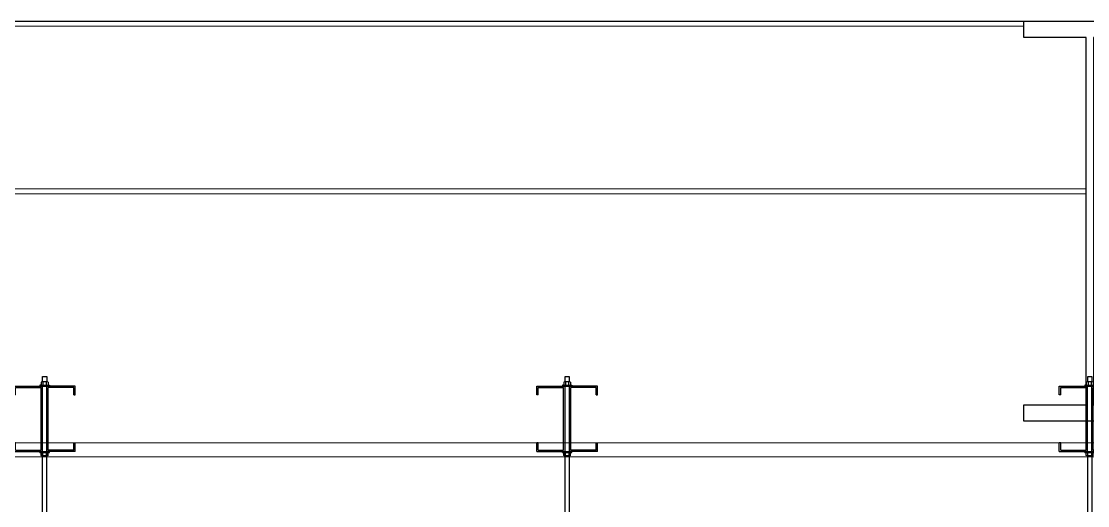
# Model space of a CAD drawing. Extents: x -3080 to 28500, y -1326 to 31609.
# Drawn here: x 3654.7 to 3899.5, y 27242 to 27353.3 of the extents above; entities that cross this region are included whole.
import ezdxf
from ezdxf.xclip import XClip

# ---------------------------------------------------------------- set-up
doc = ezdxf.new("R2010")
doc.units = 0
doc.header["$LTSCALE"] = 100
doc.header["$XCLIPFRAME"] = 2
doc.linetypes.add('188K-SM-07-F10-MECH-CR PIPE-Y2257103$0$AP7P1-SM-08-FNN-300-ARCH-A(6.5)-Y2242201$0$AP6B-SM-08-FNN-300-1.5-ARCH(管橋)-Y2221203$0$14P7-Xfa-Sec-D$0$HIDDEN2', pattern=[0.1875, 0.125, -0.0625])
doc.linetypes.add('188K-SM-07-F10-MECH-CR PIPE-Y2257103$0$X-S-FAB_SL ALL$0$Wipeout_Contour', pattern=[1, 0, -1])
for name, color, linetype in [('0-xref', 8, 'Continuous'), ('188K-SM-07-F10-MECH-CR PIPE-Y2257103$0$0-FIRE', 1, 'Continuous'), ('188K-SM-07-F10-MECH-CR PIPE-Y2257103$0$AP7P1-SM-08-FNN-300-ARCH-A(6.5)-Y2242201$0$AP6B-SM-07-F45-ARCH-CBracing-Y2221203$0$AP6B-SM-08-FNN-320-8-ARCH-Y2221203$0$K-0-Ceil-Hand', 2, 'Continuous'), ('188K-SM-07-F10-MECH-CR PIPE-Y2257103$0$AP7P1-SM-08-FNN-300-ARCH-A(6.5)-Y2242201$0$AP6B-SM-07-F45-ARCH-CBracing-Y2221203$0$AP6B-SM-08-FNN-320-8-ARCH-Y2221203$0$K-A-SEC-150x65x20', 3, 'Continuous'), ('188K-SM-07-F10-MECH-CR PIPE-Y2257103$0$AP7P1-SM-08-FNN-300-ARCH-A(6.5)-Y2242201$0$K-0-Ceiling Grid', 1, 'Continuous'), ('188K-SM-07-F10-MECH-CR PIPE-Y2257103$0$X-S-FAB_SL ALL$0$ASP_1', 1, 'Continuous'), ('188K-SM-07-F10-MECH-CR PIPE-Y2257103$0$X-S-FAB_SL ALL$0$BEAM-S', 2, 'Continuous'), ('188K-SM-07-F10-MECH-CR PIPE-Y2257103$0$X-S-FAB_SL ALL$0$Hattch', 7, 'Continuous'), ('188K-SM-07-F10-MECH-CR PIPE-Y2257103$0$X-S-FAB_SL ALL$0$S-BEAM', 7, 'Continuous')]:
    doc.layers.add(name, color=color, linetype=linetype)

# ---------------------------------------------------------------- blocks, each defined once
blk = doc.blocks.new('188K-SM-07-F10-MECH-CR PIPE-Y2257103$0$X-S-FAB_SL ALL$0$剖面元素_1658_3', base_point=(23061.26370118292, -8263.063768327032))
at = {"color": 254, "linetype": '188K-SM-07-F10-MECH-CR PIPE-Y2257103$0$X-S-FAB_SL ALL$0$Wipeout_Contour', "lineweight": 0, "ltscale": 335231.5608679428}
blk.add_wipeout([(26576.2637094843, -7337.363768336985), (27346.26370800408, -7337.363768336985), (27346.26370800408, -7280.1637919064315), (26962.213702920206, -7280.1637919064315), (26962.213702920206, -7328.663769146101), (26976.413704206687, -7328.663769146101), (26976.413704206687, -7332.363764369914), (26946.113690599872, -7332.363764369914), (26946.113690599872, -7328.663769146101), (26960.313691886353, -7328.663769146101), (26960.313691886353, -7280.1637919064315), (26576.2637094843, -7280.1637919064315)], dxfattribs=at).dxf.layer = '188K-SM-07-F10-MECH-CR PIPE-Y2257103$0$X-S-FAB_SL ALL$0$Hattch'
at = {"color": 254, "linetype": '188K-SM-07-F10-MECH-CR PIPE-Y2257103$0$X-S-FAB_SL ALL$0$Wipeout_Contour', "lineweight": 0, "ltscale": 111769.7960699024}
blk.add_wipeout([(26576.26370118292, -7340.563768327033), (27346.263701182925, -7340.563768327033), (27346.263701182925, -7337.363768336987), (26576.26370118292, -7337.363768336987)], dxfattribs=at).dxf.layer = '188K-SM-07-F10-MECH-CR PIPE-Y2257103$0$X-S-FAB_SL ALL$0$Hattch'
at = {"layer": '188K-SM-07-F10-MECH-CR PIPE-Y2257103$0$X-S-FAB_SL ALL$0$S-BEAM', "color": 8, "lineweight": 0}
for p, q in [((27346.26370118292, -7337.363768336986), (26576.26370118292, -7337.363768336986)), ((27346.26370118292, -7340.563768327032), (26576.26370118292, -7340.563768327032))]:
    blk.add_line(p, q, dxfattribs=at)
blk = doc.blocks.new('188K-SM-07-F10-MECH-CR PIPE-Y2257103$0$X-S-FAB_SL ALL$0$A$C2e9ab586')
at = {"layer": '188K-SM-07-F10-MECH-CR PIPE-Y2257103$0$X-S-FAB_SL ALL$0$S-BEAM', "lineweight": 0}
blk.add_blockref('188K-SM-07-F10-MECH-CR PIPE-Y2257103$0$X-S-FAB_SL ALL$0$剖面元素_1658_3', (-28106.38508815731, 285), dxfattribs=at)
at = {"color": 254, "linetype": '188K-SM-07-F10-MECH-CR PIPE-Y2257103$0$X-S-FAB_SL ALL$0$Wipeout_Contour', "lineweight": 0, "ltscale": 110860.583834002}
blk.add_wipeout([(-24221.535084935676, 1307.5000089095086), (-24608.8850806739, 1307.4999864742988), (-24608.8850806739, 1306.400010583908), (-24221.535084935676, 1306.400010583908)], dxfattribs=at).dxf.layer = '188K-SM-07-F10-MECH-CR PIPE-Y2257103$0$X-S-FAB_SL ALL$0$Hattch'
at = {"color": 254, "linetype": '188K-SM-07-F10-MECH-CR PIPE-Y2257103$0$X-S-FAB_SL ALL$0$Wipeout_Contour', "lineweight": 0, "ltscale": 221739.3872925069}
blk.add_wipeout([(-24608.88510508159, 1304.3000128958242), (-24625.43507942668, 1304.3000128958242), (-24625.43507942668, 1268.999995321938), (-24207.335097453877, 1268.999995321938), (-24207.335097453877, 1303.7999920854759), (-24221.535098740358, 1303.7999920854759), (-24221.535098740358, 1306.4000095719935), (-24608.88510508159, 1306.4000095719935)], dxfattribs=at).dxf.layer = '188K-SM-07-F10-MECH-CR PIPE-Y2257103$0$X-S-FAB_SL ALL$0$Hattch'
at = {"layer": '188K-SM-07-F10-MECH-CR PIPE-Y2257103$0$X-S-FAB_SL ALL$0$S-BEAM', "color": 8, "lineweight": 0}
blk.add_line((-24608.88508815615, 1306.40000965487), (-24221.53508815738, 1306.40000965487), dxfattribs=at)
at = {"color": 254, "linetype": '188K-SM-07-F10-MECH-CR PIPE-Y2257103$0$X-S-FAB_SL ALL$0$Wipeout_Contour', "lineweight": 0, "ltscale": 110896.4167700361}
blk.add_wipeout([(-24625.43507942668, 1268.9999953219424), (-24625.43507942668, 1267.8999722209994), (-24207.33509745388, 1267.8999722209994), (-24207.33509745388, 1268.9999953219424)], dxfattribs=at).dxf.layer = '188K-SM-07-F10-MECH-CR PIPE-Y2257103$0$X-S-FAB_SL ALL$0$Hattch'
at = {"layer": '188K-SM-07-F10-MECH-CR PIPE-Y2257103$0$X-S-FAB_SL ALL$0$S-BEAM', "color": 8, "lineweight": 0}
for p, q in [((-24625.43508815728, 1268.999990345124), (-24207.33508815728, 1268.999990345124)), ((-24625.43508815728, 1267.89998680455), (-24207.33508815728, 1267.89998680455))]:
    blk.add_line(p, q, dxfattribs=at)
blk = doc.blocks.new('188K-SM-07-F10-MECH-CR PIPE-Y2257103$0$X-S-FAB_SL ALL')
at = {"layer": '188K-SM-07-F10-MECH-CR PIPE-Y2257103$0$X-S-FAB_SL ALL$0$ASP_1'}
blk.add_blockref('188K-SM-07-F10-MECH-CR PIPE-Y2257103$0$X-S-FAB_SL ALL$0$A$C2e9ab586', (23632.86368881111, -73288.97692126504), dxfattribs=at)
blk.add_line((-2728.521399346166, -71981.47692126504), (19076.47860110087, -71981.47692126504), dxfattribs=at)
at = {"layer": '188K-SM-07-F10-MECH-CR PIPE-Y2257103$0$X-S-FAB_SL ALL$0$BEAM-S'}
blk.add_lwpolyline([(-588.6713993461672, -71985.17692126503), (-588.6713993461672, -71981.47692126503), (-558.3713993461643, -71981.47692126504), (-558.3713993461643, -71985.17692126503), (-572.6713993461672, -71985.17692126503), (-572.6713993461672, -72069.57692126505), (-558.3713993461643, -72069.57692126505), (-558.3713993461643, -72073.27692126505), (-588.6713993461672, -72073.27692126505), (-588.6713993461672, -72069.57692126505), (-574.3713993461643, -72069.57692126505), (-574.3713993461643, -71985.17692126503)], close=True, dxfattribs=at)
blk = doc.blocks.new('188K-SM-07-F10-MECH-CR PIPE-Y2257103$0$AP7P1-SM-08-FNN-300-ARCH-A(6.5)-Y2242201$0$Ceil-4T')
for p, q in [((0.4499999999970896, 5.099999999998545), (0, 5.099999999998545)), ((0, 5.099999999998545), (0, 0)), ((0.4499999999970896, 4.80000000000291), (0.4499999999970896, 5.099999999998545)), ((4.299999999999272, 5.099999999976717), (4.25, 5.099999999976717)), ((5.75, 5.099999999976717), (5.699999999998909, 5.099999999976717)), ((9.55000000000291, 5.099999999998545), (10, 5.099999999998545)), ((9.55000000000291, 4.80000000000291), (9.55000000000291, 5.099999999998545)), ((10, 5.099999999998545), (10, 0)), ((0.4499999999970896, 4.80000000000291), (0.4499999999970896, 0.3300000000017462)), ((0.4499999999970896, 4.80000000000291), (1.05000000000291, 4.80000000000291)), ((1.05000000000291, 4.80000000000291), (3, 2.05000000000291)), ((3.94999999999709, 4.799999999981083), (3.94999999999709, 0.2973217312319321)), ((6.05000000000291, 4.799999999981083), (6.05000000000291, 0.2973217312246561)), ((8.94999999999709, 4.80000000000291), (7, 2.05000000000291)), ((9.55000000000291, 4.80000000000291), (8.94999999999709, 4.80000000000291)), ((9.55000000000291, 4.80000000000291), (9.55000000000291, 0.2799999999988358)), ((2.19999999999709, 0.3300000000017462), (0, 0.3300000000017462)), ((0, 0.25), (2.200000000002547, 0.25)), ((2.200000000004366, 0), (0, 0)), ((0.5999999999985448, 0.3300000000017462), (2.200000000002547, 0.3300000000090222)), ((3, 2.05000000000291), (3.94999999999709, 2.05000000000291)), ((3.94999999999709, 1.549999999981083), (3.75, 0.8799999999755528)), ((3.75, 0.8799999999755528), (3.94999999999709, 0.8799999999755528)), ((3.75, 0.8799999999755528), (3.75, 0.2499999999781721)), ((3.94999999999709, 0.8799999999755528), (3.94999999999709, 1.549999999981083)), ((3.94999999999709, 0.8799999999755528), (3.94999999999709, 0.4499999999752617)), ((7, 2.05000000000291), (6.05000000000291, 2.05000000000291)), ((6.05000000000291, 1.549999999981083), (6.25, 0.8799999999755528)), ((6.05000000000291, 0.8799999999755528), (6.05000000000291, 1.549999999981083)), ((6.25, 0.8799999999755528), (6.05000000000291, 0.8799999999755528)), ((6.05000000000291, 0.8799999999755528), (6.05000000000291, 0.4499999999752617)), ((6.25, 0.8799999999755528), (6.25, 0.2499999999781721)), ((7.799999999995634, 0.3300000000090222), (10, 0.3300000000017462)), ((10, 0.25), (7.799999999995634, 0.25)), ((10, 0), (7.799999999997453, 0))]:
    blk.add_line(p, q)
for points in [[(5.579999999999927, 0.09999999999854481), (5.539999999999054, 0.09999999999854481, -0.4142135623730951), (5.5, 0.1399999999994179), (5.5, 0.5800000000017462, -0.4142135623730951), (5.520000000000437, 0.5999999999985448), (5.81999999999789, 0.5999999999985448, 0.4142135623731159), (5.839999999998327, 0.6200000000026193), (5.839999999998327, 1.19999999999709, 0.4142135623730951), (5.739999999997963, 1.299999999995634), (4.260000000000218, 1.299999999995634, 0.4142135623730951), (4.159999999999854, 1.19999999999709), (4.159999999999854, 0.6200000000026193, 0.4142135623730951), (4.180000000000291, 0.5999999999985448), (4.479999999999563, 0.5999999999985448, -0.4142135623730951), (4.5, 0.5800000000017462), (4.5, 0.1399999999994179, -0.4142135623730951), (4.459999999999127, 0.09999999999854481), (4.420000000000073, 0.09999999999854481, 0.4142135623730951), (4.399999999999636, 0.08000000000174623), (4.399999999999636, 0.04000000000087311, -0.4142135623730951), (4.360000000000582, 0), (2.24000000000342, 0, -0.4142135623730951), (2.200000000002547, 0.04000000000087311), (2.200000000002547, 0.25), (2.200000000002547, 0.2799999999988358, -0.4142135623730951), (2.250000000001819, 0.3300000000017462), (2.270000000002256, 0.3300000000017462, -0.4142135623730783), (2.320000000003347, 0.2799999999988358), (2.320000000003347, 0.2699999999967986, 0.4142135623731367), (2.340000000001965, 0.25), (3.865000000001601, 0.25, 0.4142135623730951), (3.965000000000146, 0.3499999999985448), (3.965000000000146, 1.479999999995925, -0.4142135623730951), (3.985000000000582, 1.5), (4.199999999998909, 1.5, 0.4142135623730951), (4.299999999999272, 1.599999999998545), (4.299999999999272, 5.400000000001455, 0.4142135623730951), (4.199999999998909, 5.5), (3.960000000000946, 5.5, -0.4142135623730953), (3.940000000000509, 5.519999999996799), (3.940000000000509, 6.760000000002037, -0.4142135623730951), (3.980000000001382, 6.80000000000291), (4.459999999999127, 6.80000000000291, -0.4142135623730951), (4.5, 6.760000000002037), (4.5, 6.419999999998254, -0.4142135623730951), (4.479999999999563, 6.400000000001455), (4.180000000000291, 6.400000000001455, 0.4142135623730951), (4.159999999999854, 6.379999999997381), (4.159999999999854, 5.80000000000291, 0.4142135623730969), (4.260000000000218, 5.69999999999709), (5.739999999999782, 5.69999999999709, 0.4142135623730984), (5.839999999998327, 5.80000000000291), (5.839999999998327, 6.379999999997381, 0.4142135623730951), (5.819999999999709, 6.400000000001455), (5.520000000000437, 6.400000000001455, -0.4142135623730951), (5.5, 6.419999999998254), (5.5, 6.760000000002037, -0.4142135623730951), (5.539999999999054, 6.80000000000291), (6.019999999998618, 6.80000000000291, -0.4142135623730951), (6.059999999999491, 6.760000000002037), (6.059999999999491, 5.519999999996799, -0.414213562373094), (6.039999999999054, 5.5), (5.799999999999272, 5.5, 0.4142135623730948), (5.699999999998909, 5.400000000001455), (5.699999999998909, 1.599999999998545, 0.4142135623730951), (5.799999999999272, 1.5), (6.014999999999418, 1.5, -0.4142135623730951), (6.034999999998035, 1.479999999995925), (6.034999999998035, 0.3499999999985448, 0.4142135623730951), (6.134999999998399, 0.25), (7.659999999996217, 0.25, 0.4142135623731367), (7.679999999996653, 0.2699999999967986), (7.679999999996653, 0.2799999999988358, -0.4142135623730867), (7.729999999997744, 0.3300000000017462), (7.749999999996362, 0.3300000000017462, -0.4142135623730951), (7.799999999997453, 0.2799999999988358), (7.799999999997453, 0.25), (7.799999999997453, 0.04000000000087311, -0.4142135623730951), (7.75999999999658, 0), (5.639999999999418, 0, -0.4142135623730951), (5.600000000000364, 0.04000000000087311), (5.600000000000364, 0.08000000000174623, 0.4142135623730951)], [(4.520000000000437, 5.5, 0.4142135623730945), (4.420000000000073, 5.400000000001455), (4.420000000000073, 5.19999999999709, 0.4142135623730867), (4.520000000000437, 5.099999999991269), (5.479999999999563, 5.099999999991269, 0.4142135623731117), (5.579999999999927, 5.19999999999709), (5.579999999999927, 5.400000000001455, 0.4142135623730951), (5.479999999999563, 5.5)], [(5.579999999999927, 3.238292140013073, -0.6847176655520584), (5.406153846153757, 3.17086258000927, 0.4410580416328678), (4.593846153846243, 3.17086258000927, -0.6847176655520516), (4.420000000000073, 3.238292140013073), (4.420000000000073, 4.375), (4.420000000000073, 4.799999999995634, -0.4142135623731033), (4.520000000000437, 4.899999999994179), (5.479999999999563, 4.899999999994179, -0.4142135623730868), (5.579999999999927, 4.799999999995634), (5.579999999999927, 4.375)], [(5, 1.5), (5.479999999999563, 1.5, 0.4142135623730951), (5.579999999999927, 1.599999999998545), (5.579999999999927, 2.361707859978196, 0.684717665552055), (5.406153846153757, 2.429137419981998, -0.4410580416328623), (4.593846153846243, 2.429137419981998, 0.6847176655520786), (4.420000000000073, 2.361707859978196), (4.420000000000073, 1.599999999998545, 0.4142135623730992), (4.520000000000437, 1.5)]]:
    blk.add_lwpolyline(points, format="xyb", close=True)
blk.add_circle((5, 2.799999999995634), 0.375)
for centre, radius, start, end in [((4.25, 4.799999999981083), 0.3, 90, 180), ((5.75, 4.799999999981083), 0.3, 0, 90), ((3.75, 0.4499999999752617), 0.2, 270, 0), ((6.25, 0.4499999999752617), 0.2, 180, 270)]:
    blk.add_arc(centre, radius, start, end)
for p in [(4.542241067803843, 5.099999999991269), (4.559194207160544, 4.899999999994179), (4.576147284184117, 5.099999999991269), (2.200000000002547, 0), (2.200000000002547, 0), (2.200000000002547, 0), (2.200000000002547, 0), (2.200000000002547, 0), (2.200000000002547, 0), (2.200000000002547, 0), (2.200000000002547, 0), (2.200000000002547, 0), (2.200000000002547, 0), (2.200000000002547, 0), (2.200000000002547, 0), (2.200000000002547, 0), (2.200000000002547, 0), (2.200000000002547, 0), (2.200000000002547, 0), (2.200000000002547, 0), (3.950000000000728, 0.3499999999985448), (3.965000000000146, 0.4123717580951052), (4.159999999999854, 0.6412383634524303), (5.839999999998327, 0.6547091337633901), (5.849999999998545, 0.6680856481034425), (6.034999999998035, 0.4123717580951052), (6.049999999999272, 0.3499999999985448), (7.799999999997453, 0)]:
    blk.add_point(p)
blk = doc.blocks.new('188K-SM-07-F10-MECH-CR PIPE-Y2257103$0$AP7P1-SM-08-FNN-300-ARCH-A(6.5)-Y2242201$0$AP6B-SM-07-F45-ARCH-CBracing-Y2221203$0$AP6B-SM-08-FNN-320-8-ARCH-Y2221203$0$Cap-3')
for p, q in [((-8.000000000000007, 2.849999999996242), (-11, 2)), ((-10.9999999999709, 2), (-11, 0)), ((-10.9999999999709, 2), (11, 2)), ((-10.9999999999709, 2.220446049250313e-16), (11, 2.220446049250313e-16)), ((-8.000000000000007, 9.2), (-8.000000000000009, 2.79999999999773)), ((-4.162208890576395e-11, 10), (-5.999999999985669, 10)), ((-3.999999999971334, 9.2), (-3.999999999999543, 2.800000000013159)), ((5.999999999916528, 10), (-4.162208890576395e-11, 10)), ((4.000000000000004, 2.800000000044016), (4.000000000000004, 9.200000000000003)), ((7.999999999999124, 9.199999999934992), (7.999999999942707, 2.800000000059444)), ((7.999999999943148, 2.849999999996242), (11, 2)), ((11, 2), (11, 0))]:
    blk.add_line(p, q)
for centre, radius, start, end in [((-5.999999999985669, 7.099999999964158), 2.900000000035842, 46.39718102757961, 133.6028189724204), ((-5.999999999985669, 4.900000000064431), 2.900000000035842, 226.3971810275796, 313.6028189724204), ((-2.952187105910177e-12, -0.3999999998418751), 10.39999999984188, 67.38013505178529, 112.6198649482147), ((-2.952187105910177e-12, 12.39999999987046), 10.39999999984188, 247.3801350517853, 292.6198649482147), ((5.999999999916528, 7.099999999964158), 2.900000000035842, 46.39718102757961, 133.6028189724204), ((5.999999999916528, 4.900000000064431), 2.900000000035842, 226.3971810275796, 313.6028189724204)]:
    blk.add_arc(centre, radius, start, end)
blk = doc.blocks.new('188K-SM-07-F10-MECH-CR PIPE-Y2257103$0$AP7P1-SM-08-FNN-300-ARCH-A(6.5)-Y2242201$0$AP6B-SM-07-F45-ARCH-CBracing-Y2221203$0$AP6B-SM-08-FNN-320-8-ARCH-Y2221203$0$Sec-2LC150x65')
for p, q in [((2, 7), (0, 7)), ((0, 7, -0.0008346235853307505), (0, 0.5, -0.0008346235853307505)), ((2, 6.679999999996653), (0.3200000000001637, 6.679999999996653)), ((0.3200000000001637, 6.679999999996653, -0.0008346235853307505), (0.3200000000006185, 0.819999999999709, -0.0008346235853307505)), ((14.99999999999955, 7), (13, 7)), ((14.67999999999984, 6.680000000000291), (13, 6.680000000000291)), ((14.67999999999984, 6.680000000000291, -0.0008346235853307505), (14.67999999999984, 0.819999999999709, -0.0008346235853307505)), ((15, 7, -0.0008346235853307505), (15, 0.5, -0.0008346235853307505)), ((15, 0.5), (0, 0.5)), ((14.67999999999984, 0.819999999999709), (0.3200000000006185, 0.819999999999709)), ((15, -0.5), (0, -0.5)), ((0, -7, -0.0008346235853307505), (0, -0.5, -0.0008346235853307505)), ((14.67999999999984, -0.819999999999709), (0.3200000000006185, -0.819999999999709)), ((0.3200000000001637, -6.679999999996653, -0.0008346235853307505), (0.3200000000006185, -0.819999999999709, -0.0008346235853307505)), ((14.67999999999984, -6.680000000000291, -0.0008346235853307505), (14.67999999999984, -0.819999999999709, -0.0008346235853307505)), ((15, -7, -0.0008346235853307505), (15, -0.5, -0.0008346235853307505)), ((2, -7), (0, -7)), ((2, -6.679999999996653), (0.3200000000001637, -6.679999999996653)), ((14.67999999999984, -6.680000000000291), (13, -6.680000000000291)), ((14.99999999999955, -7), (13, -7))]:
    blk.add_line(p, q)
at = {"elevation": -0.0008346235853307505}
for points in [[(0, 7), (0, 0.5)], [(2, 6.679999999996653), (2, 7)], [(13, 6.679999999996653), (13, 7)], [(0, -7), (0, -0.5)], [(2, -6.679999999996653), (2, -7)], [(13, -6.679999999996653), (13, -7)]]:
    blk.add_lwpolyline(points, dxfattribs=at)
blk = doc.blocks.new('188K-SM-07-F10-MECH-CR PIPE-Y2257103$0$AP7P1-SM-08-FNN-300-ARCH-A(6.5)-Y2242201$0$cg-1')
blk.add_lwpolyline([(0, 68.00000000011642), (0, 0), (1100, -5.820766091346741e-10), (1100, 2.837067923392169), (0, 2.837067923974246), (0, 15.18883122713305), (1100, 15.18883122655097), (1100, 55.68032875831705), (0, 55.68032875854988), (0, 68.00000000011642), (1100, 67.99999999953434), (1100, -5.820766091346741e-10)])
blk = doc.blocks.new('188K-SM-07-F10-MECH-CR PIPE-Y2257103$0$A$C101bd692')
at = {"layer": '188K-SM-07-F10-MECH-CR PIPE-Y2257103$0$AP7P1-SM-08-FNN-300-ARCH-A(6.5)-Y2242201$0$AP6B-SM-07-F45-ARCH-CBracing-Y2221203$0$AP6B-SM-08-FNN-320-8-ARCH-Y2221203$0$K-0-Ceil-Hand', "elevation": -0.0009940071874125094}
blk.add_lwpolyline([(60.480212589242, 187.199999990029), (59.52771258924258, 187.199999990029), (59.52771258924258, 188.3999999900261), (60.480212589242, 188.3999999900261)], close=True, dxfattribs=at)
at = {"layer": '188K-SM-07-F10-MECH-CR PIPE-Y2257103$0$AP7P1-SM-08-FNN-300-ARCH-A(6.5)-Y2242201$0$AP6B-SM-07-F45-ARCH-CBracing-Y2221203$0$AP6B-SM-08-FNN-320-8-ARCH-Y2221203$0$K-0-Ceil-Hand'}
for points in [[(60.47624996022205, 171.1965233090887), (60.47228741043727, 20.30021776491776), (59.51978741043786, 20.30021776491776), (59.52374996022263, 171.1965233090887)], [(58.74999999920328, 18.99999999998545), (61.24999999920328, 18.99999999998545)], [(59.52374999739186, 17.99999257987656), (60.47624999739128, 17.99999257987656)], [(59.52374999739186, 16.79999069259793), (59.52374999739186, 17.99999069260957), (60.47624999739128, 17.99999069260957), (60.47624999739128, 16.79999069259793), (59.52374999739186, 16.79999069259793)], [(60.47624999739128, 16.79999257987947), (59.52374999739186, 16.79999257987947)], [(61.24999999920328, 9.599999999962165), (58.74999999920328, 9.599999999962165)]]:
    blk.add_lwpolyline(points, dxfattribs=at)
for points in [[(58.74999999920328, 19.29999999997381), (61.24999999920328, 19.29999999997381), (61.24999999920328, 9.299999999973807), (58.74999999920328, 9.299999999973807)], [(60.47624999919572, 10.59999999996217), (59.5237499991963, 10.59999999996217), (59.5237499991963, 11.79999999997381), (60.47624999919572, 11.79999999997381)]]:
    blk.add_lwpolyline(points, close=True, dxfattribs=at)
at = {"layer": '188K-SM-07-F10-MECH-CR PIPE-Y2257103$0$AP7P1-SM-08-FNN-300-ARCH-A(6.5)-Y2242201$0$AP6B-SM-07-F45-ARCH-CBracing-Y2221203$0$AP6B-SM-08-FNN-320-8-ARCH-Y2221203$0$K-0-Ceil-Hand', "xscale": 0.09999999999854492, "yscale": 0.09999999999854492, "zscale": 0.09999999999854492}
for p in [(60.00396258924957, 186.199999990029), (59.99999999739885, 19.29999257987947), (59.99999999739885, 19.29999069259793), (60.00000000080399, 9.634069959472981), (59.99999999920328, 9.599999999962165)]:
    blk.add_blockref('188K-SM-07-F10-MECH-CR PIPE-Y2257103$0$AP7P1-SM-08-FNN-300-ARCH-A(6.5)-Y2242201$0$AP6B-SM-07-F45-ARCH-CBracing-Y2221203$0$AP6B-SM-08-FNN-320-8-ARCH-Y2221203$0$Cap-3', p, dxfattribs=at)
at = {"layer": '188K-SM-07-F10-MECH-CR PIPE-Y2257103$0$AP7P1-SM-08-FNN-300-ARCH-A(6.5)-Y2242201$0$AP6B-SM-07-F45-ARCH-CBracing-Y2221203$0$AP6B-SM-08-FNN-320-8-ARCH-Y2221203$0$K-0-Ceil-Hand', "yscale": 0.09999999999854484, "rotation": 180}
for p, xscale, zscale in [((60.00000000048021, 171.199999990029), -0.09999999999854484, 0.1), ((59.99999999739885, 18.99999257987656), 0.09999999999854484, 0.09999999999854484), ((59.99999999739885, 18.99999069260957), 0.09999999999854484, 0.09999999999854484)]:
    blk.add_blockref('188K-SM-07-F10-MECH-CR PIPE-Y2257103$0$AP7P1-SM-08-FNN-300-ARCH-A(6.5)-Y2242201$0$AP6B-SM-07-F45-ARCH-CBracing-Y2221203$0$AP6B-SM-08-FNN-320-8-ARCH-Y2221203$0$Cap-3', p, dxfattribs=dict(at, xscale=xscale, zscale=zscale))
at = {"layer": '188K-SM-07-F10-MECH-CR PIPE-Y2257103$0$AP7P1-SM-08-FNN-300-ARCH-A(6.5)-Y2242201$0$AP6B-SM-07-F45-ARCH-CBracing-Y2221203$0$AP6B-SM-08-FNN-320-8-ARCH-Y2221203$0$K-A-SEC-150x65x20', "rotation": 270}
blk.add_blockref('188K-SM-07-F10-MECH-CR PIPE-Y2257103$0$AP7P1-SM-08-FNN-300-ARCH-A(6.5)-Y2242201$0$AP6B-SM-07-F45-ARCH-CBracing-Y2221203$0$AP6B-SM-08-FNN-320-8-ARCH-Y2221203$0$Sec-2LC150x65', (60.00396258925321, 186.199999990029), dxfattribs=at)
at = {"layer": '188K-SM-07-F10-MECH-CR PIPE-Y2257103$0$AP7P1-SM-08-FNN-300-ARCH-A(6.5)-Y2242201$0$K-0-Ceiling Grid', "xscale": -0.09999999999854481, "yscale": 0.09999999999854481, "zscale": 0.09999999999854481}
blk.add_blockref('188K-SM-07-F10-MECH-CR PIPE-Y2257103$0$AP7P1-SM-08-FNN-300-ARCH-A(6.5)-Y2242201$0$cg-1', (54.99999999919964, 2.500000000029104), dxfattribs=at)
at = {"layer": '188K-SM-07-F10-MECH-CR PIPE-Y2257103$0$AP7P1-SM-08-FNN-300-ARCH-A(6.5)-Y2242201$0$K-0-Ceiling Grid', "xscale": -1}
blk.add_blockref('188K-SM-07-F10-MECH-CR PIPE-Y2257103$0$AP7P1-SM-08-FNN-300-ARCH-A(6.5)-Y2242201$0$Ceil-4T', (64.99999999919964, 2.499999999970896), dxfattribs=at)
blk = doc.blocks.new('188K-SM-07-F10-MECH-CR PIPE-Y2257103')
at = {"layer": '188K-SM-07-F10-MECH-CR PIPE-Y2257103$0$0-FIRE', "linetype": '188K-SM-07-F10-MECH-CR PIPE-Y2257103$0$AP7P1-SM-08-FNN-300-ARCH-A(6.5)-Y2242201$0$AP6B-SM-08-FNN-300-1.5-ARCH(管橋)-Y2221203$0$14P7-Xfa-Sec-D$0$HIDDEN2', "ltscale": 50}
blk.add_lwpolyline([(23537.49995883027, 27253.28621588694), (1844.999958830274, 27253.28620912509), (1844.999958820923, 27213.28620912507), (23537.49995882092, 27213.28621588692)], close=True, dxfattribs=at)
ref = blk.add_blockref('188K-SM-07-F10-MECH-CR PIPE-Y2257103$0$X-S-FAB_SL ALL', (4473.52135817644, 99334.76313715198))
XClip(ref).set_block_clipping_path([(-7553.464857013634, -75341.93696454832), (24026.20256238693, -67725.76962443824)])
for p in [(3599.999958830274, 27083.28621588694), (3719.999958830274, 27083.28621588694), (3839.999958830274, 27083.28621588694)]:
    blk.add_blockref('188K-SM-07-F10-MECH-CR PIPE-Y2257103$0$A$C101bd692', p)

msp = doc.modelspace()

# ---------------------------------------------------------------- block references
at = {"layer": '0-xref'}
msp.add_blockref('188K-SM-07-F10-MECH-CR PIPE-Y2257103', (0, 0), dxfattribs=at)

doc.saveas('drawing.dxf')
